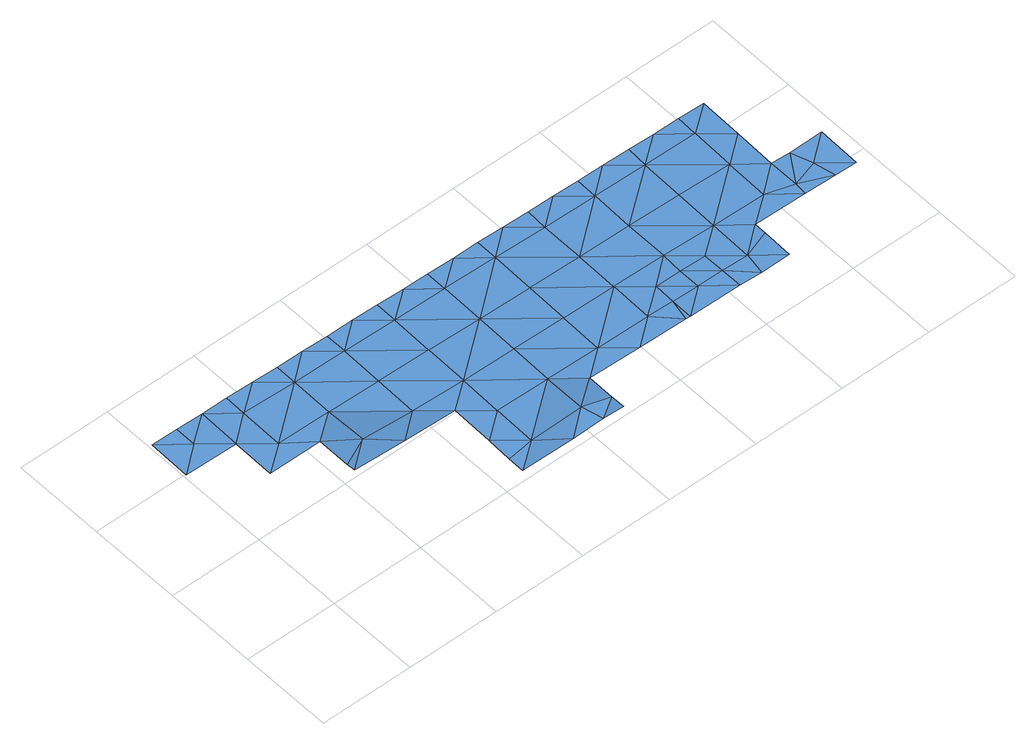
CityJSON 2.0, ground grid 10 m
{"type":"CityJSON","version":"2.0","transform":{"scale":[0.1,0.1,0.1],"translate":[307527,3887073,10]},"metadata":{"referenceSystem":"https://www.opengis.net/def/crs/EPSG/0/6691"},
"CityObjects":{
"waterbody1":{"type":"WaterBody","attributes":{"name":"5","class":"1140","function":"1","WaterBodyRiverFloodingRiskAttribute.description":"3","WaterBodyRiverFloodingRiskAttribute.rankOrg":"2","WaterBodyRiverFloodingRiskAttribute.adminType":"1","WaterBodyRiverFloodingRiskAttribute.scale":"L1"},"geometry":[{"type":"MultiSurface","lod":"1","boundaries":[[[0,1,2]],[[0,3,1]],[[3,0,4]],[[5,4,0]],[[5,6,4]],[[7,8,6]],[[8,7,9]],[[10,11,12]],[[11,5,13]],[[13,5,0]],[[0,14,13]],[[14,0,15]],[[16,14,15]],[[14,16,17]],[[16,18,17]],[[19,18,16]],[[20,21,22]],[[16,22,21]],[[22,23,20]],[[22,24,23]],[[24,22,2]],[[2,22,15]],[[2,25,24]],[[2,26,25]],[[2,27,26]],[[26,27,28]],[[27,29,28]],[[1,29,27]],[[29,30,28]],[[31,30,29]],[[32,30,31]],[[32,33,30]],[[32,34,33]],[[35,36,37]],[[36,35,38]],[[39,38,35]],[[40,38,39]],[[41,38,40]],[[42,38,41]],[[43,38,42]],[[44,43,42]],[[45,43,44]],[[45,44,46]],[[46,44,28]],[[47,28,44]],[[47,44,48]],[[47,48,49]],[[50,49,48]],[[49,50,51]],[[52,51,50]],[[53,54,55]],[[56,55,54]],[[57,58,59]],[[58,60,59]],[[60,42,59]],[[60,61,42]],[[61,60,50]],[[60,54,50]],[[60,56,54]],[[54,62,50]],[[48,42,61]],[[59,42,41]],[[59,41,63]],[[64,65,66]],[[65,64,67]],[[68,67,64]],[[65,67,69]],[[65,69,3]],[[29,3,69]],[[3,8,65]],[[66,65,8]],[[63,57,59]],[[58,56,60]],[[53,62,54]],[[49,51,70]],[[70,71,49]],[[72,73,24]],[[74,72,25]],[[25,75,74]],[[25,76,75]],[[47,76,25]],[[77,75,76]],[[76,71,77]],[[76,49,71]],[[62,52,50]],[[50,48,61]],[[76,47,49]],[[44,42,48]],[[43,36,38]],[[33,46,30]],[[29,69,31]],[[30,46,28]],[[26,28,47]],[[25,26,47]],[[25,72,24]],[[73,23,24]],[[78,79,80]],[[78,81,79]],[[82,83,84]],[[82,85,83]],[[86,12,87]],[[88,87,12]],[[12,13,88]],[[89,87,88]],[[17,89,88]],[[17,79,89]],[[79,90,89]],[[90,91,89]],[[89,91,87]],[[83,85,90]],[[81,83,90]],[[84,83,81]],[[79,81,90]],[[80,79,17]],[[92,80,17]],[[16,21,19]],[[18,92,17]],[[88,14,17]],[[16,15,22]],[[13,14,88]],[[12,11,13]],[[86,10,12]],[[9,66,8]],[[6,8,4]],[[4,8,3]],[[29,1,3]],[[2,1,27]],[[15,0,2]]]}]},
"waterbody2":{"type":"WaterBody","attributes":{"name":"5","class":"1140","function":"1","WaterBodyRiverFloodingRiskAttribute.description":"3","WaterBodyRiverFloodingRiskAttribute.rankOrg":"1","WaterBodyRiverFloodingRiskAttribute.adminType":"1","WaterBodyRiverFloodingRiskAttribute.scale":"L1"},"geometry":[{"type":"MultiSurface","lod":"1","boundaries":[[[36,93,37]],[[36,45,93]],[[45,46,93]],[[33,93,46]],[[33,34,93]],[[34,37,93]],[[45,36,43]]]}]},
"waterbody3":{"type":"WaterBody","attributes":{"name":"5","class":"1140","function":"1","WaterBodyRiverFloodingRiskAttribute.description":"3","WaterBodyRiverFloodingRiskAttribute.rankOrg":"1","WaterBodyRiverFloodingRiskAttribute.adminType":"1","WaterBodyRiverFloodingRiskAttribute.scale":"L1"},"geometry":[{"type":"MultiSurface","lod":"1","boundaries":[[[94,95,96]],[[96,95,97]],[[94,57,63]],[[57,98,58]],[[57,96,98]],[[98,96,97]],[[57,94,96]]]}]}
},
"vertices":[
[258,124,8],[315,123,8],[316,169,8],[314,77,8],[257,78,8],[229,102,8],[228,56,8],[227,28,8],[256,32,8],[227,10,8],[115,104,12],[172,103,10],[144,127,12],[201,126,8],[202,172,8],[259,171,8],[203,218,8],[146,219,8],[175,242,8],[203,241,8],[260,240,8],[232,241,8],[260,217,8],[289,239,8],[317,216,8],[374,215,8],[373,168,8],[372,122,8],[429,121,8],[371,76,8],[428,75,8],[399,52,8],[451,51,8],[456,74,8],[456,51,8],[537,49,8],[513,73,8],[513,50,8],[541,72,8],[569,49,8],[570,82,8],[570,95,8],[542,118,8],[513,96,8],[486,120,8],[485,97,8],[457,97,8],[430,167,8],[486,166,8],[487,212,8],[544,211,8],[516,235,8],[545,234,8],[602,233,8],[601,210,8],[630,232,8],[629,186,8],[628,108,8],[628,140,8],[599,117,8],[600,163,8],[543,165,8],[573,233,8],[627,94,8],[318,8,11],[313,31,11],[284,8,10],[341,23,10],[341,7,11],[342,53,9],[488,235,8],[459,236,8],[346,238,8],[317,239,8],[374,238,8],[402,237,8],[430,213,8],[431,236,8],[89,244,8],[89,221,8],[118,243,8],[61,244,8],[4,245,8],[32,222,8],[32,245,8],[3,199,8],[115,114,11],[116,151,9],[145,173,8],[88,174,8],[60,198,8],[59,152,8],[146,242,8],
[485,73,8],
[661,93,8],[684,92,8],[656,116,8],[685,139,8],[648,139,8]
]}
